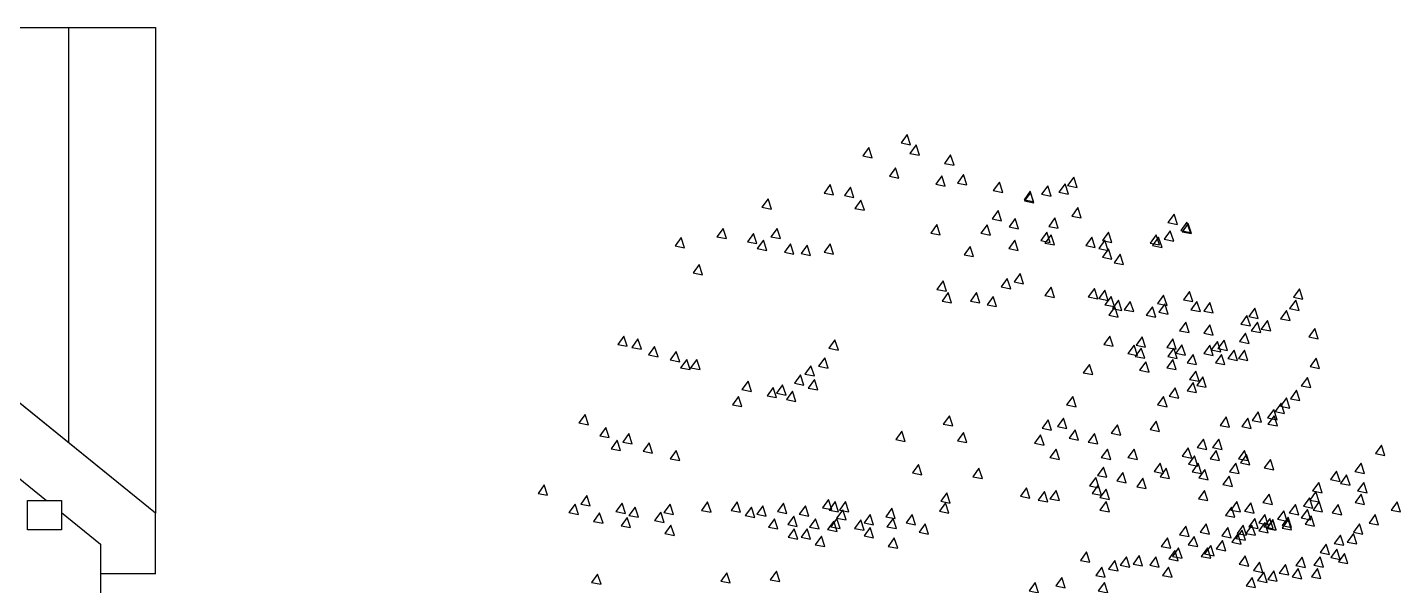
# Model space of a CAD drawing. Header units: millimetres. Extents: x 465413 to 965836, y 2516576 to 3795663.
# Drawn here: x 884647 to 892151, y 2765696 to 2768743 of the extents above; entities that cross this region are included whole.
import ezdxf

# ---------------------------------------------------------------- set-up
doc = ezdxf.new("R2010")
doc.units = ezdxf.units.MM
for name, color, linetype in [('MUR-POH', 64, 'Continuous'), ('MUR_POH', 64, 'Continuous'), ('MUR_REZ', 3, 'Continuous'), ('PLO_LIN', 6, 'Continuous')]:
    doc.layers.add(name, color=color, linetype=linetype)

# ---------------------------------------------------------------- blocks, each defined once
blk = doc.blocks.new('strom14', base_point=(-17517.4, -64197.3))
at = {"color": 1}
for points in [[(-17546.6, -57956.5), (-17580, -58002.3), (-17528.1, -58012.4)], [(-17756.1, -58027.1), (-17789.5, -58072.9), (-17737.6, -58083)], [(-17498.7, -58013.4), (-17532.1, -58059.3), (-17480.2, -58069.3)], [(-17309.7, -58068.1), (-17343.1, -58113.9), (-17291.1, -58124)], [(-17610.3, -58138.7), (-17643.7, -58184.5), (-17591.8, -58194.6)], [(-17357.5, -58181.9), (-17390.9, -58227.8), (-17339, -58237.9)], [(-17239, -58175.1), (-17272.4, -58221), (-17220.5, -58231)], [(-17043.1, -58216.1), (-17076.5, -58262), (-17024.6, -58272)], [(-16684.2, -58225.7), (-16717.6, -58271.6), (-16665.7, -58281.7)], [(-16637, -58189.3), (-16670.4, -58235.2), (-16618.5, -58245.2)], [(-17968, -58229.8), (-18001.4, -58275.6), (-17949.5, -58285.7)], [(-17856.4, -58243.4), (-17889.8, -58289.3), (-17837.9, -58299.4)], [(-16874.6, -58266.2), (-16908, -58312.1), (-16856, -58322.1)], [(-16873.2, -58273), (-16906.6, -58318.9), (-16854.7, -58328.9)], [(-16778.7, -58236.5), (-16812.1, -58282.4), (-16760.2, -58292.5)], [(-18307.2, -58307.4), (-18340.6, -58353.2), (-18288.7, -58363.3)], [(-17799.4, -58314), (-17832.8, -58359.9), (-17780.9, -58370)], [(-17050, -58371), (-17083.4, -58416.9), (-17031.4, -58426.9)], [(-16614, -58355.3), (-16647.4, -58401.2), (-16595.5, -58411.3)], [(-17384.8, -58448.4), (-17418.2, -58494.3), (-17366.3, -58504.3)], [(-17110.8, -58449.8), (-17144.2, -58495.7), (-17092.3, -58505.7)], [(-16956.9, -58414.7), (-16990.3, -58460.6), (-16938.4, -58470.6)], [(-16740.2, -58412), (-16773.6, -58457.8), (-16721.6, -58467.9)], [(-16088.6, -58391.5), (-16122, -58437.3), (-16070.1, -58447.4)], [(-16018, -58434.8), (-16051.4, -58480.6), (-15999.5, -58490.7)], [(-16011.2, -58441.6), (-16044.6, -58487.5), (-15992.7, -58497.5)], [(-18781.6, -58518.2), (-18815, -58564.1), (-18763.1, -58574.1)], [(-18553.2, -58469), (-18586.6, -58514.9), (-18534.7, -58524.9)], [(-18387.1, -58496.2), (-18420.5, -58542.1), (-18368.6, -58552.2)], [(-18258, -58469), (-18291.4, -58514.9), (-18239.4, -58524.9)], [(-16783.4, -58489.4), (-16816.8, -58535.3), (-16764.9, -58545.3)], [(-16760.7, -58503.1), (-16794.1, -58549), (-16742.1, -58559)], [(-16537.4, -58516.7), (-16570.8, -58562.6), (-16518.9, -58572.7)], [(-16446.3, -58489.4), (-16479.7, -58535.3), (-16427.8, -58545.3)], [(-16186.6, -58503.1), (-16220, -58549), (-16168.1, -58559)], [(-16172.9, -58516.7), (-16206.3, -58562.6), (-16154.4, -58572.7)], [(-16109.1, -58482.6), (-16142.5, -58528.5), (-16090.6, -58538.5)], [(-18332.5, -58532.7), (-18365.9, -58578.6), (-18314, -58588.6)], [(-18184.4, -58553.2), (-18217.8, -58599.1), (-18165.9, -58609.1)], [(-18093.3, -58560), (-18126.7, -58605.9), (-18074.8, -58616)], [(-17968, -58553.2), (-18001.4, -58599.1), (-17949.5, -58609.1)], [(-17202.6, -58566.9), (-17236, -58612.7), (-17184.1, -58622.8)], [(-16958.8, -58532.7), (-16992.2, -58578.6), (-16940.3, -58588.6)], [(-16466.8, -58532.7), (-16500.2, -58578.6), (-16448.3, -58588.6)], [(-16446.3, -58580.5), (-16479.7, -58626.4), (-16427.8, -58636.4)], [(-18683.2, -58665.8), (-18716.6, -58711.6), (-18664.7, -58721.7)], [(-16382.5, -58610.1), (-16415.9, -58656), (-16364, -58666.1)], [(-16999.8, -58742.2), (-17033.2, -58788.1), (-16981.3, -58798.2)], [(-16929.2, -58714.9), (-16962.6, -58760.8), (-16910.7, -58770.8)], [(-17350.7, -58755.9), (-17384.1, -58801.8), (-17332.1, -58811.8)], [(-17323.3, -58819.7), (-17356.7, -58865.5), (-17304.8, -58875.6)], [(-17168.4, -58819.7), (-17201.8, -58865.5), (-17149.9, -58875.6)], [(-16760.7, -58790.1), (-16794.1, -58835.9), (-16742.1, -58846)], [(-16523.7, -58796.9), (-16557.1, -58842.8), (-16505.2, -58852.8)], [(-16466.8, -58806), (-16500.2, -58851.9), (-16448.3, -58861.9)], [(-16004.4, -58812.8), (-16037.8, -58858.7), (-15985.8, -58868.8)], [(-15403, -58799.2), (-15436.4, -58845), (-15384.5, -58855.1)], [(-17077.3, -58840.2), (-17110.7, -58886), (-17058.8, -58896.1)], [(-16432.6, -58840.2), (-16466, -58886), (-16414.1, -58896.1)], [(-16412.1, -58897.1), (-16445.5, -58943), (-16393.6, -58953)], [(-16391.6, -58860.7), (-16425, -58906.5), (-16373.1, -58916.6)], [(-16327.8, -58867.5), (-16361.2, -58913.4), (-16309.3, -58923.4)], [(-16207.1, -58897.1), (-16240.5, -58943), (-16188.6, -58953)], [(-16145.6, -58833.3), (-16179, -58879.2), (-16127.1, -58889.3)], [(-16138.8, -58881.2), (-16172.2, -58927), (-16120.2, -58937.1)], [(-15963.4, -58867.5), (-15996.8, -58913.4), (-15944.8, -58923.4)], [(-15892.7, -58874.3), (-15926.1, -58920.2), (-15874.2, -58930.3)], [(-15423.5, -58860.7), (-15456.9, -58906.5), (-15405, -58916.6)], [(-15690, -58944.9), (-15723.4, -58990.8), (-15671.5, -59000.9)], [(-15646.7, -58903.9), (-15680.1, -58949.8), (-15628.2, -58959.9)], [(-15578.4, -58972.3), (-15611.8, -59018.1), (-15559.9, -59028.2)], [(-15473.4, -58916.6), (-15506.8, -58962.5), (-15454.9, -58972.5)], [(-16024.9, -58981.4), (-16058.3, -59027.2), (-16006.3, -59037.3)], [(-15892.7, -58995), (-15926.1, -59040.9), (-15874.2, -59051)], [(-15697.4, -59040.8), (-15730.8, -59086.6), (-15678.8, -59096.7)], [(-15633, -58981.4), (-15666.4, -59027.2), (-15614.5, -59037.3)], [(-15318.7, -59015.5), (-15352.1, -59061.4), (-15300.2, -59071.5)], [(-19095.6, -59056.5), (-19129, -59102.4), (-19077.1, -59112.5)], [(-19018.2, -59072.5), (-19051.6, -59118.4), (-18999.6, -59128.4)], [(-18927, -59113.5), (-18960.4, -59159.4), (-18908.5, -59169.4)], [(-17941.7, -59076.9), (-17975.1, -59122.8), (-17923.2, -59132.8)], [(-16439.5, -59056.5), (-16472.9, -59102.4), (-16420.9, -59112.5)], [(-16307.3, -59106.6), (-16340.7, -59152.5), (-16288.8, -59162.6)], [(-16267.6, -59122), (-16301, -59167.9), (-16249.1, -59178)], [(-16263, -59061.1), (-16296.4, -59107), (-16244.5, -59117)], [(-16095.5, -59072.5), (-16128.9, -59118.4), (-16077, -59128.4)], [(-16089.3, -59122.9), (-16122.7, -59168.8), (-16070.8, -59178.9)], [(-16045.2, -59105), (-16078.6, -59150.8), (-16026.7, -59160.9)], [(-15892.7, -59106.6), (-15926.1, -59152.5), (-15874.2, -59162.6)], [(-15851.7, -59086.1), (-15885.1, -59132), (-15833.2, -59142.1)], [(-15815.3, -59079.3), (-15848.7, -59125.2), (-15796.8, -59135.2)], [(-18808.6, -59140.8), (-18842, -59186.7), (-18790.1, -59196.7)], [(-18751.6, -59184.1), (-18785, -59230), (-18733.1, -59240)], [(-18697, -59184.1), (-18730.4, -59230), (-18678.4, -59240)], [(-17997.9, -59175.3), (-18031.3, -59221.1), (-17979.4, -59231.2)], [(-16243.5, -59197.8), (-16277, -59243.6), (-16225, -59253.7)], [(-16095.5, -59184.1), (-16128.9, -59230), (-16077, -59240)], [(-15983.9, -59156.8), (-16017.3, -59202.6), (-15965.3, -59212.7)], [(-15829, -59156.8), (-15862.4, -59202.6), (-15810.4, -59212.7)], [(-15760.6, -59134), (-15794, -59179.8), (-15742.1, -59189.9)], [(-15703.7, -59134), (-15737.1, -59179.8), (-15685.2, -59189.9)], [(-15311.8, -59177.3), (-15345.2, -59223.1), (-15293.3, -59233.2)], [(-18129.7, -59268.4), (-18163.1, -59314.2), (-18111.2, -59324.3)], [(-18072.8, -59218.3), (-18106.2, -59264.1), (-18054.3, -59274.2)], [(-16551.1, -59211.4), (-16584.5, -59257.3), (-16532.6, -59267.3)], [(-15970.2, -59247.9), (-16003.6, -59293.7), (-15951.7, -59303.8)], [(-18416.8, -59302.5), (-18450.2, -59348.4), (-18398.2, -59358.5)], [(-18279, -59336.9), (-18312.4, -59382.8), (-18260.5, -59392.8)], [(-18227.7, -59323), (-18261.1, -59368.9), (-18209.2, -59378.9)], [(-18054.1, -59294.7), (-18087.5, -59340.6), (-18035.6, -59350.7)], [(-16081.8, -59339), (-16115.2, -59384.8), (-16063.3, -59394.9)], [(-15983.9, -59309.4), (-16017.3, -59355.2), (-15965.3, -59365.3)], [(-15931.3, -59279.9), (-15964.7, -59325.8), (-15912.8, -59335.8)], [(-15359.7, -59282), (-15393.1, -59327.9), (-15341.2, -59338)], [(-18468.8, -59386.1), (-18502.2, -59432), (-18450.3, -59442)], [(-18173.6, -59358), (-18207, -59403.9), (-18155.1, -59413.9)], [(-16642.2, -59386.8), (-16675.6, -59432.7), (-16623.7, -59442.7)], [(-16145.6, -59386.8), (-16179, -59432.7), (-16127.1, -59442.7)], [(-15503.2, -59423.2), (-15536.6, -59469.1), (-15484.7, -59479.2)], [(-15473.6, -59393.6), (-15507, -59439.5), (-15455.1, -59449.6)], [(-15418.9, -59352.6), (-15452.3, -59398.5), (-15400.4, -59408.6)], [(-19307.5, -59484.7), (-19340.9, -59530.6), (-19288.9, -59540.7)], [(-17316.5, -59491.6), (-17349.9, -59537.4), (-17298, -59547.5)], [(-15803.9, -59498.4), (-15837.3, -59544.3), (-15785.4, -59554.3)], [(-15628.5, -59471.1), (-15661.9, -59516.9), (-15610, -59527)], [(-15544.2, -59457.4), (-15577.6, -59503.3), (-15525.7, -59513.3)], [(-15541.9, -59491.6), (-15575.3, -59537.4), (-15523.4, -59547.5)], [(-19193.6, -59555.3), (-19227, -59601.2), (-19175, -59611.3)], [(-17576.2, -59575.8), (-17609.6, -59621.7), (-17557.7, -59631.8)], [(-16776.6, -59514.3), (-16810, -59560.2), (-16758.1, -59570.3)], [(-16692.3, -59505.2), (-16725.7, -59551.1), (-16673.8, -59561.2)], [(-16628.5, -59569), (-16661.9, -59614.9), (-16610, -59624.9)], [(-16398.5, -59541.7), (-16431.9, -59587.5), (-16379.9, -59597.6)], [(-16186.6, -59521.2), (-16220, -59567), (-16168.1, -59577.1)], [(-15685.4, -59505.2), (-15718.8, -59551.1), (-15666.9, -59561.2)], [(-19132.1, -59625.9), (-19165.5, -59671.8), (-19113.5, -59681.9)], [(-19068.3, -59589.5), (-19101.7, -59635.4), (-19049.8, -59645.4)], [(-18956.6, -59639.6), (-18990, -59685.5), (-18938.1, -59695.5)], [(-17239, -59582.7), (-17272.4, -59628.5), (-17220.5, -59638.6)], [(-16817.6, -59596.3), (-16851, -59642.2), (-16799.1, -59652.3)], [(-16523.7, -59589.5), (-16557.1, -59635.4), (-16505.2, -59645.4)], [(-15928.2, -59620.1), (-15961.6, -59665.9), (-15909.7, -59676)], [(-15844.5, -59620.1), (-15877.9, -59665.9), (-15826, -59676)], [(-18808.6, -59680.6), (-18842, -59726.5), (-18790.1, -59736.5)], [(-16733.3, -59673.8), (-16766.7, -59719.6), (-16714.8, -59729.7)], [(-16453.1, -59673.8), (-16486.5, -59719.6), (-16434.6, -59729.7)], [(-16307.3, -59673.8), (-16340.7, -59719.6), (-16288.8, -59729.7)], [(-16010.6, -59667.3), (-16044, -59713.2), (-15992.1, -59723.2)], [(-15977, -59710.2), (-16010.4, -59756.1), (-15958.5, -59766.1)], [(-15858.6, -59680.6), (-15892, -59726.5), (-15840.1, -59736.5)], [(-15703.7, -59680.6), (-15737.1, -59726.5), (-15685.2, -59736.5)], [(-15692.3, -59703.4), (-15725.7, -59749.3), (-15673.8, -59759.3)], [(-14954.5, -59652.1), (-14987.9, -59698), (-14936, -59708.1)], [(-17485.1, -59758), (-17518.5, -59803.9), (-17466.5, -59814)], [(-17154.7, -59778.5), (-17188.1, -59824.4), (-17136.2, -59834.5)], [(-16473.6, -59771.7), (-16507, -59817.6), (-16455.1, -59827.6)], [(-16368.8, -59801.3), (-16402.2, -59847.2), (-16350.3, -59857.2)], [(-16164.5, -59751), (-16197.9, -59796.9), (-16146, -59806.9)], [(-16131.9, -59778.5), (-16165.3, -59824.4), (-16113.4, -59834.5)], [(-15956.5, -59751.2), (-15989.9, -59797.1), (-15938, -59807.1)], [(-15920.1, -59785.4), (-15953.5, -59831.2), (-15901.6, -59841.3)], [(-15751.5, -59751.2), (-15784.9, -59797.1), (-15733, -59807.1)], [(-15562.4, -59730.7), (-15595.8, -59776.6), (-15543.9, -59786.6)], [(-15200.2, -59794.5), (-15233.6, -59840.4), (-15181.7, -59850.4)], [(-15066.6, -59750.7), (-15100, -59796.5), (-15048, -59806.6)], [(-19530.7, -59869.6), (-19564.1, -59915.5), (-19512.2, -59925.6)], [(-16516.9, -59828.6), (-16550.3, -59874.5), (-16498.4, -59884.6)], [(-16503.2, -59869.6), (-16536.6, -59915.5), (-16484.7, -59925.6)], [(-16259, -59833.3), (-16292.4, -59879.2), (-16240.5, -59889.3)], [(-15787.9, -59821.8), (-15821.4, -59867.7), (-15769.4, -59877.7)], [(-15298.2, -59856), (-15331.6, -59901.9), (-15279.7, -59911.9)], [(-15145.6, -59815), (-15179, -59860.9), (-15127, -59870.9)], [(-15052.2, -59856), (-15085.6, -59901.9), (-15033.6, -59911.9)], [(-19297.8, -59927.8), (-19331.2, -59973.7), (-19279.3, -59983.7)], [(-17976.8, -59948.3), (-18010.2, -59994.2), (-17958.3, -60004.2)], [(-17330.2, -59912.9), (-17363.6, -59958.8), (-17311.6, -59968.8)], [(-16895.1, -59885.6), (-16928.5, -59931.5), (-16876.5, -59941.5)], [(-16797.1, -59906.1), (-16830.5, -59952), (-16778.6, -59962)], [(-16733.3, -59899.3), (-16766.7, -59945.1), (-16714.8, -59955.2)], [(-16460, -59892.4), (-16493.4, -59938.3), (-16441.4, -59948.4)], [(-15922.4, -59899.3), (-15955.8, -59945.1), (-15903.8, -59955.2)], [(-15569.3, -59919.8), (-15602.7, -59965.6), (-15550.7, -59975.7)], [(-15348.3, -59940.3), (-15381.7, -59986.1), (-15329.8, -59996.2)], [(-15314.1, -59906.1), (-15347.5, -59952), (-15295.6, -59962)], [(-15065.8, -59919.8), (-15099.2, -59965.6), (-15047.3, -59975.7)], [(-19362.1, -59974.4), (-19395.5, -60020.3), (-19343.6, -60030.3)], [(-19227.6, -60022.3), (-19261, -60068.2), (-19209.1, -60078.2)], [(-19104.9, -59969.4), (-19138.3, -60015.2), (-19086.4, -60025.3)], [(-19034.1, -59990.4), (-19067.5, -60036.2), (-19015.6, -60046.3)], [(-18894.1, -60018.6), (-18927.5, -60064.4), (-18875.5, -60074.5)], [(-18842.7, -59974.4), (-18876.1, -60020.3), (-18824.2, -60030.3)], [(-18637.5, -59962.3), (-18670.9, -60008.2), (-18619, -60018.3)], [(-18475.9, -59962.3), (-18509.3, -60008.2), (-18457.3, -60018.3)], [(-18398.5, -59990.5), (-18431.9, -60036.3), (-18380, -60046.4)], [(-18335.3, -59983.4), (-18368.7, -60029.3), (-18316.8, -60039.4)], [(-18222.8, -59969.4), (-18256.2, -60015.2), (-18204.3, -60025.3)], [(-18103.3, -59983.4), (-18136.7, -60029.3), (-18084.8, -60039.4)], [(-17940.7, -59960.8), (-17974.1, -60006.6), (-17922.1, -60016.7)], [(-17899.5, -60004.5), (-17932.9, -60050.4), (-17881, -60060.4)], [(-17883.7, -59960.8), (-17917.1, -60006.6), (-17865.2, -60016.7)], [(-17630.8, -59997.2), (-17664.3, -60043.1), (-17612.3, -60053.1)], [(-17337, -59967.6), (-17370.4, -60013.5), (-17318.5, -60023.5)], [(-16460, -59960.8), (-16493.4, -60006.6), (-16441.4, -60016.7)], [(-15774.3, -59990.4), (-15807.7, -60036.2), (-15755.8, -60046.3)], [(-15744.7, -59960.8), (-15778.1, -60006.6), (-15726.2, -60016.7)], [(-15669.5, -59967.6), (-15702.9, -60013.5), (-15651, -60023.5)], [(-15489.5, -60010.9), (-15522.9, -60056.7), (-15471, -60066.8)], [(-15425.7, -59976.7), (-15459.1, -60022.6), (-15407.2, -60032.6)], [(-15359.7, -60004), (-15393.1, -60049.9), (-15341.2, -60060)], [(-15295.9, -59960.8), (-15329.3, -60006.6), (-15277.4, -60016.7)], [(-15191.1, -59976.7), (-15224.5, -60022.6), (-15172.6, -60032.6)], [(-14869.5, -59961.2), (-14902.9, -60007.1), (-14850.9, -60017.2)], [(-19076.8, -60046.7), (-19110.2, -60092.5), (-19058.3, -60102.6)], [(-18837.8, -60088.8), (-18871.2, -60134.7), (-18819.3, -60144.8)], [(-18272, -60053.7), (-18305.4, -60099.6), (-18253.5, -60109.6)], [(-18166.6, -60039.6), (-18200, -60085.5), (-18148.1, -60095.6)], [(-18047.1, -60053.7), (-18080.5, -60099.6), (-18028.6, -60109.6)], [(-17948.7, -60067.8), (-17982.1, -60113.6), (-17930.2, -60123.7)], [(-17931.5, -60051.9), (-17964.9, -60097.7), (-17913, -60107.8)], [(-17801.1, -60060.7), (-17834.5, -60106.6), (-17782.6, -60116.7)], [(-17749.3, -60031.4), (-17782.7, -60077.2), (-17730.8, -60087.3)], [(-17749.3, -60102), (-17782.7, -60147.8), (-17730.8, -60157.9)], [(-17624, -60051.9), (-17657.4, -60097.7), (-17605.5, -60107.8)], [(-17519.2, -60031.4), (-17552.6, -60077.2), (-17500.7, -60087.3)], [(-17448.6, -60081.5), (-17482, -60127.3), (-17430.1, -60137.4)], [(-16024.9, -60095.1), (-16058.3, -60141), (-16006.3, -60151.1)], [(-15913.2, -60081.5), (-15946.6, -60127.3), (-15894.7, -60137.4)], [(-15794.8, -60102), (-15828.2, -60147.8), (-15776.3, -60157.9)], [(-15710.5, -60088.3), (-15743.9, -60134.2), (-15692, -60144.2)], [(-15662.7, -60088.3), (-15696.1, -60134.2), (-15644.1, -60144.2)], [(-15646.7, -60051.9), (-15680.1, -60097.7), (-15628.2, -60107.8)], [(-15592, -60031.4), (-15625.4, -60077.2), (-15573.5, -60087.3)], [(-15592, -60074.6), (-15625.4, -60120.5), (-15573.5, -60130.6)], [(-15564.7, -60051.9), (-15598.1, -60097.7), (-15546.2, -60107.8)], [(-15548.8, -60058.7), (-15582.2, -60104.6), (-15530.2, -60114.6)], [(-15548.8, -60061), (-15582.2, -60106.8), (-15530.2, -60116.9)], [(-15464.5, -60045), (-15497.9, -60090.9), (-15446, -60101)], [(-15464.5, -60058.7), (-15497.9, -60104.6), (-15446, -60114.6)], [(-15339.2, -60038.2), (-15372.6, -60084.1), (-15320.7, -60094.1)], [(-15074.9, -60081.5), (-15108.3, -60127.3), (-15056.4, -60137.4)], [(-14989.6, -60031.4), (-15023, -60077.3), (-14971.1, -60087.3)], [(-18163.9, -60108.8), (-18197.3, -60154.7), (-18145.4, -60164.7)], [(-18093.3, -60108.8), (-18126.7, -60154.7), (-18074.8, -60164.7)], [(-18015.8, -60149.8), (-18049.2, -60195.7), (-17997.3, -60205.7)], [(-17617.2, -60158.9), (-17650.6, -60204.8), (-17598.7, -60214.8)], [(-16125.1, -60158.9), (-16158.5, -60204.8), (-16106.6, -60214.8)], [(-15977.8, -60150.2), (-16011.2, -60196.1), (-15959.3, -60206.1)], [(-15824.4, -60172.6), (-15857.8, -60218.4), (-15805.9, -60228.5)], [(-15740.1, -60136.1), (-15773.5, -60182), (-15721.6, -60192.1)], [(-15717.3, -60115.6), (-15750.7, -60161.5), (-15698.8, -60171.6)], [(-15179.7, -60143), (-15213.1, -60188.8), (-15161.2, -60198.9)], [(-15108.4, -60135.4), (-15141.8, -60181.2), (-15089.9, -60191.3)], [(-16566.8, -60235.6), (-16600.2, -60281.4), (-16548.3, -60291.5)], [(-16084.1, -60227.2), (-16117.5, -60273.1), (-16065.6, -60283.2)], [(-16063.6, -60213.6), (-16097, -60259.4), (-16045.1, -60269.5)], [(-15906.4, -60213.6), (-15939.8, -60259.4), (-15887.9, -60269.5)], [(-15888.2, -60199.9), (-15921.6, -60245.8), (-15869.7, -60255.8)], [(-15257.2, -60193.1), (-15290.6, -60238.9), (-15238.7, -60249)], [(-15198.9, -60220.4), (-15232.3, -60266.3), (-15180.3, -60276.3)], [(-15156.9, -60243.2), (-15190.3, -60289), (-15138.4, -60299.1)], [(-16483.1, -60317.9), (-16516.5, -60363.8), (-16464.6, -60373.8)], [(-16412.9, -60282.8), (-16446.3, -60328.7), (-16394.4, -60338.7)], [(-16349.1, -60262.2), (-16382.5, -60308.1), (-16330.6, -60318.2)], [(-16278.9, -60255.5), (-16312.3, -60301.4), (-16260.4, -60311.4)], [(-16188.4, -60262.2), (-16221.8, -60308.1), (-16169.9, -60318.2)], [(-16118.2, -60317.6), (-16151.6, -60363.4), (-16099.7, -60373.5)], [(-15699.1, -60256.8), (-15732.5, -60302.7), (-15680.6, -60312.8)], [(-15621.7, -60291), (-15655.1, -60336.9), (-15603.1, -60346.9)], [(-15480.4, -60304.7), (-15513.8, -60350.5), (-15461.9, -60360.6)], [(-15409.5, -60325.7), (-15442.9, -60371.5), (-15391, -60381.6)], [(-15389.3, -60263.7), (-15422.7, -60309.5), (-15370.8, -60319.6)], [(-15305, -60325.2), (-15338.4, -60371), (-15286.5, -60381.1)], [(-15290.7, -60262.2), (-15324.1, -60308.1), (-15272.2, -60318.2)], [(-19238.5, -60355.9), (-19271.9, -60401.8), (-19220, -60411.8)], [(-18532.1, -60348.9), (-18565.5, -60394.7), (-18513.6, -60404.8)], [(-18261.9, -60341.1), (-18295.3, -60387), (-18243.3, -60397)], [(-16701.4, -60375.3), (-16734.8, -60421.1), (-16682.9, -60431.2)], [(-15661.9, -60374.3), (-15695.3, -60420.1), (-15643.4, -60430.2)], [(-15598.5, -60345.9), (-15631.9, -60391.8), (-15580, -60401.8)], [(-15543.1, -60339.2), (-15576.5, -60385), (-15524.6, -60395.1)], [(-16847.2, -60402.6), (-16880.6, -60448.5), (-16828.7, -60458.5)], [(-16469.1, -60402.6), (-16502.5, -60448.5), (-16450.6, -60458.5)]]:
    blk.add_lwpolyline(points, close=True, dxfattribs=at)

msp = doc.modelspace()

# ---------------------------------------------------------------- hatches: boundary and pattern name
at = {"layer": 'MUR_POH', "linetype": 'ByBlock', "ltscale": 250}
h = msp.add_hatch(dxfattribs=at)
h.set_pattern_fill('ANSI31', color=8, scale=150, angle=45, style=0)
h.paths.add_polyline_path([(878796.8, 2766075.7), (860324.3, 2766075.7), (860324.3, 2768742.9), (880147.1, 2768742.9), (880147.1, 2767175.4)])
h.paths.add_polyline_path([(880447.1, 2767419.8), (880447.1, 2768742.9), (882071.8, 2768742.9)])
h.paths.add_polyline_path([(885346.8, 2766090.6), (882071.8, 2768742.9), (885346.8, 2768742.9)])

# ---------------------------------------------------------------- linework, layer by layer
at = {"layer": 'MUR_REZ'}
for p, q in [((885346.8, 2766090.6), (882071.8, 2768742.9)), ((885346.8, 2765901.1), (885346.8, 2766090.6)), ((885346.8, 2765759.7), (885346.8, 2765901.1)), ((885346.8, 2765759.7), (885234.7, 2765759.7))]:
    msp.add_line(p, q, dxfattribs=at)
for points in [[(882072.3, 2768330.6), (884751.5, 2766160.9)], [(884832.9, 2766095), (885046.8, 2765921.8), (885046.8, 2761529.1)]]:
    msp.add_lwpolyline(points, dxfattribs=at)
at = {"layer": 'MUR_REZ', "flags": 128}
msp.add_lwpolyline([(885234.7, 2765759.7), (885046.8, 2765759.7)], dxfattribs=at)
at = {"layer": 'PLO_LIN', "color": 252}
msp.add_lwpolyline([(880447.1, 2768742.9), (885346.8, 2768742.9), (885346.8, 2766090.6)], dxfattribs=at)
for points in [[(885346.8, 2766090.6), (882071.8, 2768742.9), (885346.8, 2768742.9)], [(884832.9, 2766160.9), (884832.9, 2766000.9), (884647.9, 2766000.9), (884647.9, 2766160.9)]]:
    msp.add_lwpolyline(points, close=True, dxfattribs=at)

# ---------------------------------------------------------------- block references
at = {"layer": 'MUR-POH', "color": 6}
msp.add_blockref('strom14', (889484.3, 2761917.5), dxfattribs=at)

doc.saveas('drawing.dxf')
